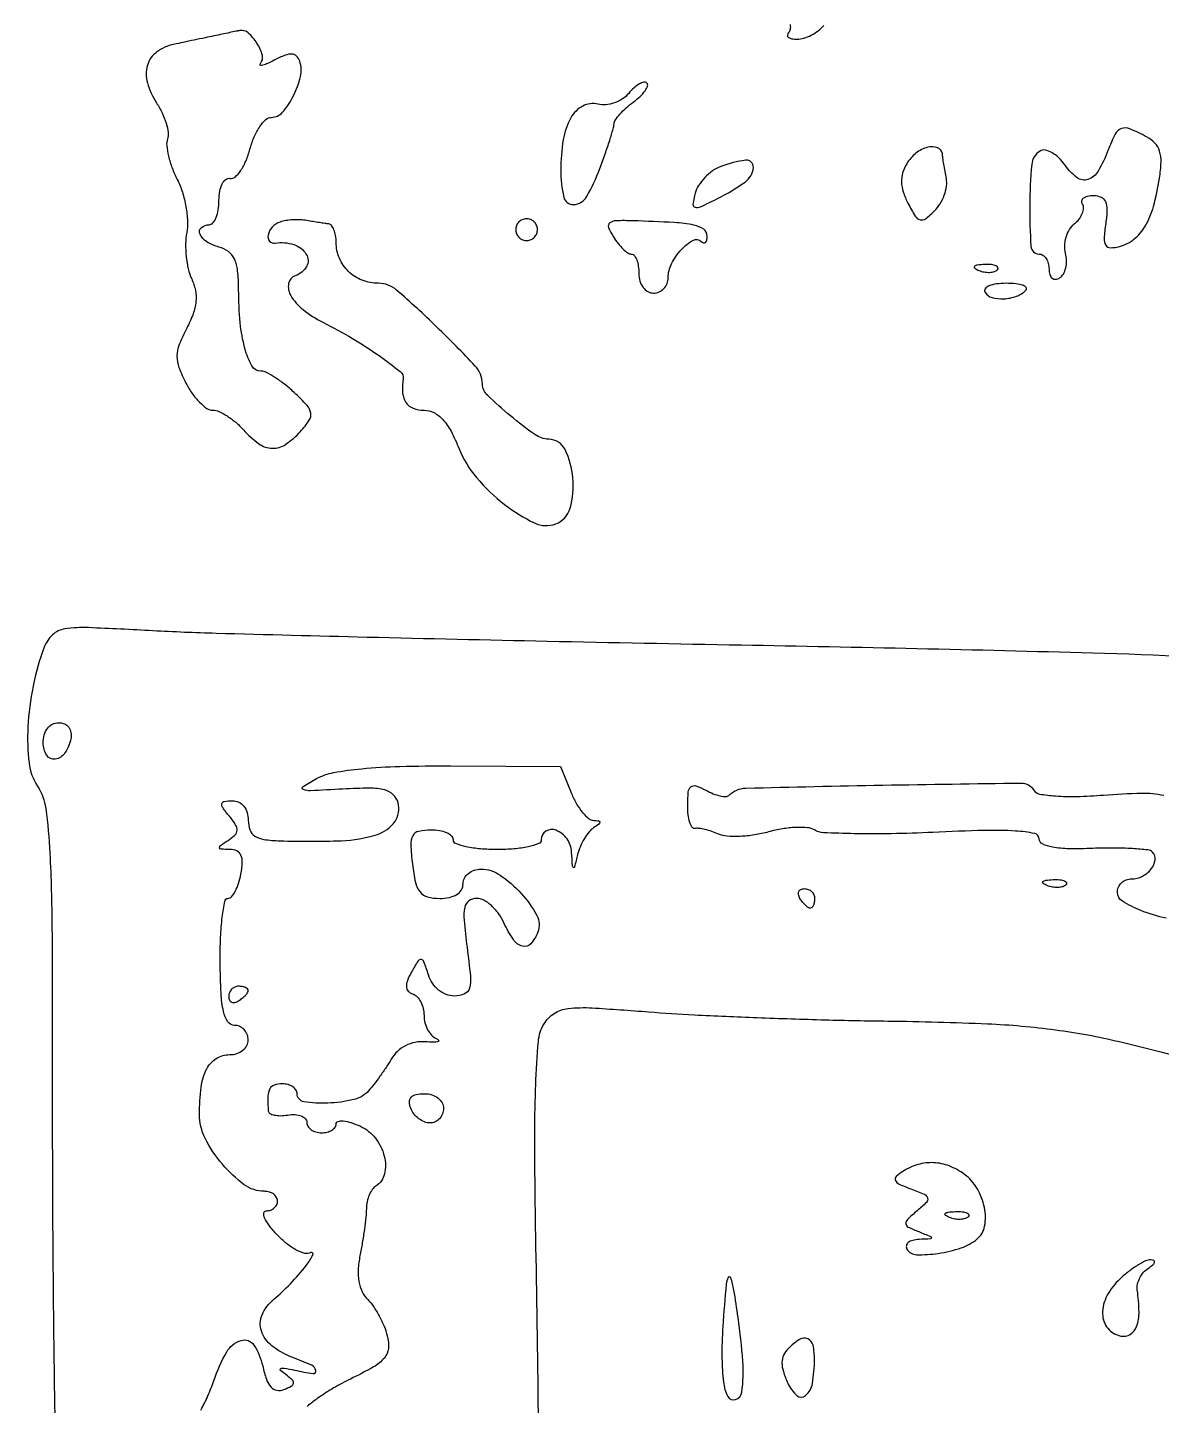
# Model space of a CAD drawing. Extents: x 0 to 5034, y 0 to 2560.
# Drawn here: x 680.4 to 796.5, y 1993.1 to 2134.2 of the extents above; entities that cross this region are included whole.
import ezdxf

# ---------------------------------------------------------------- set-up
doc = ezdxf.new("R2010")
doc.units = 0

msp = doc.modelspace()

# ---------------------------------------------------------------- linework, layer by layer
for points in [[(699.5, 2133.345064, -0.000002), (698.579982, 2133.150514, -0.000001), (697.458963, 2132.913465, -0.000001), (696.324682, 2132.673616, -0.000001), (695.360301, 2132.469697, 0.108004), (693.616551, 2131.683544, 0.163191), (692.672709, 2130.328904, 0.141997), (692.667478, 2128.526543, 0.075351), (693.605293, 2126.479647, -0.034284), (694.177264, 2125.460686, -0.036861), (694.588912, 2124.397057, -0.039698), (694.799069, 2123.440332, -0.120367), (694.73122, 2122.782043, 0.113131), (694.650798, 2122.097718, 0.031791), (694.835957, 2121.031089, 0.030323), (695.206079, 2119.817702, 0.027832), (695.72925, 2118.621666, -0.041899), (696.250503, 2117.332532, -0.031093), (696.613374, 2115.838922, -0.031742), (696.77897, 2114.375815, -0.059601), (696.696068, 2113.190413, 0.044372), (696.581735, 2112.053163, 0.02961), (696.644179, 2110.744839, 0.029825), (696.857971, 2109.472902, 0.050385), (697.204733, 2108.450005, -0.0592), (697.583084, 2107.265869, -0.072844), (697.635872, 2106.108296, -0.063201), (697.348829, 2104.860429, -0.032586), (696.698084, 2103.393296, 0.026946), (695.933014, 2101.719572, 0.090634), (695.701658, 2100.54261, 0.093323), (695.904757, 2099.378879, 0.029598), (696.623055, 2097.762039, 0.034927), (697.266901, 2096.704973, 0.041495), (698.019349, 2095.811349, 0.046178), (698.765433, 2095.188368, 0.152013), (699.370693, 2095, -0.106663), (700.001851, 2094.863808, -0.035926), (700.834151, 2094.4125, -0.033826), (701.710041, 2093.765365, -0.032835), (702.5, 2093, 0.051589), (704.088199, 2091.572542, 0.151002), (705.465666, 2091.10177, 0.158781), (706.823763, 2091.500177, 0.058805), (708.343518, 2092.82709, 0.03394), (709.242226, 2093.966808, 0.193164), (709.406085, 2094.7057, 0.147), (709.032028, 2095.469681, 0.01735), (707.684055, 2096.82709, 0.021119), (706.720126, 2097.658901, 0.024663), (705.736534, 2098.361708, 0.024732), (704.859079, 2098.86602, 0.118599), (704.30218, 2099, -0.272135), (703.380922, 2099.541517, -0.060145), (702.659669, 2101.306962, -0.043778), (702.176717, 2103.957974, -0.02229), (702.013655, 2107.34362, 0.023638), (701.914509, 2109.292867, 0.083694), (701.587458, 2110.497586, 0.127568), (700.973493, 2111.247804, 0.094127), (700, 2111.710251, -0.075863), (698.751642, 2112.248697, -0.151233), (698.055478, 2113.05544, -0.328026), (698.201503, 2113.701859, -0.1806), (699, 2114, 0.226478), (699.382936, 2114.182831, 0.074992), (699.70625, 2114.734375, 0.057076), (699.926884, 2115.542644, 0.038131), (700, 2116.5, -0.044328), (700.083442, 2117.439329, -0.073458), (700.336153, 2118.192187, -0.107411), (700.708675, 2118.648632, -0.225556), (701.144349, 2118.75, 0.239979), (701.645883, 2118.881254, 0.062384), (702.212293, 2119.528125, 0.049358), (702.750796, 2120.523441, 0.032926), (703.172941, 2121.75, -0.035289), (703.607715, 2122.994133, -0.046859), (704.182512, 2124.045312, -0.05517), (704.802854, 2124.775456, -0.19136), (705.368077, 2125, 0.218243), (706.508323, 2125.522593, 0.060995), (707.626596, 2127.194711, 0.059733), (708.348514, 2129.182905, 0.14132), (708.267672, 2130.74201, 0.112736), (707.939027, 2131.269589, 0.188462), (707.467259, 2131.478352, 0.106572), (706.765106, 2131.35906, 0.024674), (705.66933, 2130.856556, -0.01318), (704.878112, 2130.471473, -0.049243), (704.355005, 2130.293358, -0.352193), (704.2163, 2130.359929, -0.308656), (704.241324, 2130.522536, 0.260544), (704.442865, 2131.340101, 0.073453), (703.894355, 2132.586053, 0.071779), (702.994845, 2133.64395, 0.230352), (702.127555, 2133.883999, 0.004139), (701.76741, 2133.814339, 0.000741), (701.096844, 2133.677836, 0.0008), (700.311723, 2133.51549, 0.000723)], [(741.962357, 2127.454643, -0.074662), (741.320045, 2126.880954, -0.0602), (740.489812, 2126.469902, -0.061494), (739.606088, 2126.275404, -0.087619), (738.806768, 2126.34028, 0.189218), (737.265232, 2126.157161, 0.142604), (736.035498, 2124.951418, 0.08843), (735.249815, 2122.698486, 0.039808), (735, 2119.565741, 0.055685), (735.304852, 2116.836942, 0.363405), (736.322102, 2116.061771, 0.256548), (737.652269, 2116.874092, 0.040395), (739.004587, 2119.75, 0.005741), (739.546403, 2121.24677, 0.007272), (740.010911, 2122.64243, 0.005872), (740.368564, 2123.819421, 0.05749), (740.455476, 2124.330611, -0.137308), (740.594437, 2124.74104, -0.030619), (741.052977, 2125.331141, -0.029588), (741.686072, 2125.969869, -0.024829), (742.426999, 2126.570279, 0.029764), (743.126905, 2127.148975, 0.049718), (743.630933, 2127.722434, 0.068259), (743.887228, 2128.20832, 0.291477), (743.8195, 2128.513834, 0.255819), (743.5181, 2128.601973, 0.075625), (743.053484, 2128.423177, 0.055342), (742.507934, 2128.026335, 0.034666)], [(791.036932, 2121.597139, -0.041064), (790.03296, 2119.49413, -0.180124), (788.986585, 2118.635984, -0.250883), (787.870444, 2118.817434, -0.076902), (786.648339, 2120.091679, 0.046695), (785.999079, 2120.855761, 0.064318), (785.279857, 2121.396501, 0.08168), (784.604021, 2121.64567, 0.188122), (784.079917, 2121.549392, 0.235927), (783.229101, 2120.173566, 0.020725), (783.022366, 2115.959505, 0.019394), (783.152523, 2111.790145, 0.393859), (784, 2111, -0.153634), (784.381379, 2110.879982, -0.097988), (784.70625, 2110.542039, -0.080552), (784.925455, 2110.037096, -0.062283), (785, 2109.440983, 0.071625), (785.079533, 2108.88863, 0.15122), (785.316587, 2108.53164, 0.190983), (785.670429, 2108.419453, 0.121386), (786.087118, 2108.553842, 0.125957), (786.46698, 2108.948239, 0.070436), (786.712754, 2109.571902, 0.063034), (786.794346, 2110.318488, 0.059753), (786.690353, 2111.076091, -0.076654), (786.608545, 2111.869319, -0.060511), (786.755675, 2112.720752, -0.06139), (787.098247, 2113.499099, -0.085415), (787.592224, 2114.076539, 0.054636), (788.081545, 2114.582269, 0.067484), (788.409937, 2115.149245, 0.080897), (788.535423, 2115.688147, 0.156487), (788.429973, 2116.113307, -0.180522), (788.363205, 2116.448923, -0.187729), (788.534245, 2116.739534, -0.114629), (788.952629, 2116.936214, -0.052843), (789.554482, 2117, -0.104238), (790.326469, 2116.837291, -0.187586), (790.77712, 2116.385812, -0.112964), (790.936355, 2115.551744, -0.027356), (790.807894, 2114.144455, 0.019978), (790.645242, 2112.612522, 0.152187), (790.812918, 2111.915975, 0.265028), (791.288811, 2111.647045, 0.063084), (792.226062, 2111.769367, 0.106516), (793.701149, 2112.514973, 0.090571), (794.840325, 2113.840579, 0.065588), (795.693743, 2115.868895, 0.027775), (796.31536, 2118.760609, 0.029576), (796.47562, 2120.406394, 0.085792), (796.324223, 2121.536009, 0.114791), (795.840311, 2122.356302, 0.079627), (794.980176, 2123.010609, 0.02416), (793.279221, 2123.81781, 0.186872), (792.415074, 2123.839674, 0.19234), (791.775597, 2123.274011, 0.025809)], [(770.426559, 2120.25, 0.06376), (770.013147, 2119.31162, 0.080109), (769.892255, 2118.370462, 0.071289), (770.071085, 2117.355852, 0.039415), (770.556956, 2116.192373, 0.020102), (771.293711, 2114.889265, 0.187821), (771.799873, 2114.508691, 0.236461), (772.361639, 2114.617314, 0.032512), (773.284643, 2115.4275, 0.060288), (773.849886, 2116.148384, 0.048794), (774.275165, 2117.035502, 0.050497), (774.506412, 2117.946423, 0.084319), (774.49021, 2118.735128, -0.003242), (774.355512, 2119.465821, -0.003193), (774.229596, 2120.201881, -0.003138), (774.12744, 2120.848186, -0.012207), (774.076511, 2121.25, 0.281958), (773.591491, 2121.88628, 0.160675), (772.592108, 2121.937505, 0.10066), (771.3681, 2121.318739, 0.090186)], [(751.388452, 2119.966028, 0.063404), (750.542999, 2119.516763, 0.04828), (749.748023, 2118.83129, 0.049274), (749.118474, 2118.027245, 0.077662), (748.769167, 2117.225295, 0.028673), (748.542644, 2116.098846, 0.391707), (748.760711, 2115.783868, 0.164541), (749.320815, 2115.844366, 0.007246), (751.110835, 2116.705178, 0.040161), (753.879388, 2118.376115, 0.219047), (754.721353, 2119.859634, 0.475963), (753.955395, 2120.598299, 0.060222)], [(706.25, 2114.271617, 0.121009), (705.45813, 2113.754978, 0.131678), (705.026174, 2112.945182, 0.238459), (705.176821, 2112.329602, 0.260465), (705.75, 2112.118421, -0.116627), (707.655264, 2111.974102, -0.179084), (708.946034, 2110.967729, -0.2757), (708.966318, 2109.710406, -0.183815), (707.82009, 2108.773363, 0.273049), (707.130866, 2107.981075, 0.181074), (707.34695, 2106.761973, 0.092188), (708.621727, 2105.301316, 0.05063), (710.628902, 2104.019826, -0.016674), (713.673264, 2102.355155, -0.020487), (716.391896, 2100.594522, -0.014506), (718.557897, 2098.966041, -0.266056), (718.863235, 2098.194968, 0.053371), (718.811205, 2096.765349, 0.130981), (719.15003, 2095.778542, 0.15759), (719.882995, 2095.201457, 0.088822), (721.008097, 2095, -0.119837), (722.01002, 2094.756366, -0.089375), (722.915056, 2094.060683, -0.062865), (723.762617, 2092.852147, -0.026364), (724.598495, 2091.045439, 0.080884), (726.370986, 2088.102023, 0.052003), (729.256271, 2085.340737, 0.053446), (732.319965, 2083.450805, 0.205928), (734.505744, 2083.363831, 0.23818), (735.953518, 2084.95982, 0.088322), (736.24307, 2088.067399, 0.093294), (735.4426, 2090.967282, 0.279661), (733.782224, 2092.031601, -0.14819), (732.355479, 2092.502636, -0.020412), (729.844838, 2094.426881, -0.01851), (727.488153, 2096.543457, -0.196053), (726.977958, 2097.702034, 0.182511), (726.229523, 2099.52974, 0.013005), (722.313995, 2103.521797, 0.013049), (718.19676, 2107.303688, 0.181162), (716.33804, 2108, -0.093479), (714.662601, 2108.315999, -0.099425), (713.258238, 2109.218199, -0.101085), (712.327534, 2110.578373, -0.09998), (712, 2112.2, 0.039559), (711.94495, 2112.894706, 0.055576), (711.779688, 2113.493725, 0.069889), (711.537449, 2113.917018, 0.205262), (711.25, 2114.076511, -0.010472), (710.862117, 2114.124308, -0.003229), (710.279688, 2114.212339, -0.003228), (709.62929, 2114.319251, -0.003539), (709, 2114.431461, 0.035877), (708.334375, 2114.506199, 0.024543), (707.573437, 2114.499363, 0.024806), (706.836904, 2114.419759, 0.045023)], [(730.552786, 2114.08541, 0.099038), (730.401684, 2113.679226, 0.097945), (730.417584, 2113.244476, 0.097945), (730.597789, 2112.848514, 0.099038), (730.91459, 2112.552786, 0.099038), (731.320774, 2112.401684, 0.097945), (731.755524, 2112.417584, 0.097945), (732.151486, 2112.597789, 0.099038), (732.447214, 2112.91459, 0.099038), (732.598316, 2113.320774, 0.097945), (732.582416, 2113.755524, 0.097945), (732.402211, 2114.151486, 0.099038), (732.08541, 2114.447214, 0.099038), (731.679226, 2114.598316, 0.097945), (731.244476, 2114.582416, 0.097945), (730.848514, 2114.402211, 0.099038)], [(740.388524, 2112.75, 0.028877), (740.862568, 2112.080129, 0.035046), (741.383241, 2111.514062, 0.037655), (741.876077, 2111.11405, 0.152806), (742.240547, 2111, -0.234711), (742.531624, 2110.855396, -0.071555), (742.776911, 2110.4125, -0.054652), (742.944555, 2109.765974, -0.036145), (743, 2109, 0.072314), (743.111864, 2108.230589, 0.08892), (743.4375, 2107.583333, 0.10214), (743.924246, 2107.153209, 0.130775), (744.5, 2107, 0.103894), (745.072357, 2107.120227, 0.098961), (745.559375, 2107.461607, 0.09673), (745.885751, 2107.971599, 0.094386), (746, 2108.571429, -0.118627), (746.341902, 2109.992233, -0.066637), (747.35763, 2111.459925, -0.079944), (748.538723, 2112.401034, -0.33657), (749.380952, 2112.285714, 0.125392), (749.615847, 2112.146212, 0.258189), (749.818155, 2112.19122, 0.159886), (749.956815, 2112.428169, 0.053143), (750, 2112.833333, 0.244387), (749.637038, 2113.531578, 0.102527), (748.635751, 2113.964035, 0.037732), (746.62798, 2114.222304, 0.005147), (742.397977, 2114.400959, 0.013374), (740.633419, 2114.410084, 0.168106), (740.017429, 2114.181963, 0.327587), (739.898002, 2113.714023, 0.043742)], [(777.8125, 2109.316886, 0.051402), (778.359369, 2109.160852, 0.05415), (778.916927, 2109.123424, 0.060344), (779.402231, 2109.202593, 0.126455), (779.729167, 2109.395833, 0.296942), (779.77538, 2109.614691, 0.208169), (779.592839, 2109.799335, 0.077125), (779.112848, 2109.910055, 0.028489), (778.416667, 2109.921053, 0.018894), (777.670344, 2109.862007, 0.168741), (777.37858, 2109.720685, 0.470617), (777.395823, 2109.538436, 0.054073)], [(778.444954, 2107.089067, 0.187217), (779.162288, 2106.547052, 0.082243), (780.364571, 2106.410849, 0.075716), (781.656243, 2106.675986, 0.108371), (782.637722, 2107.304389, 0.380548), (782.652947, 2107.565918, 0.143875), (782.328328, 2107.795664, 0.058498), (781.607391, 2107.95178, 0.024102), (780.60765, 2108, 0.03202), (779.601221, 2107.935482, 0.067757), (778.848013, 2107.732413, 0.13067), (778.462001, 2107.433743, 0.310977)], [(684.823324, 2061.332866, -0.100818), (684.230213, 2059.900237, -0.210781), (683.229205, 2059.270086, -0.297834), (682.357221, 2059.672718, -0.14074), (682, 2060.916667, -0.066422), (682.111401, 2061.751548, -0.09567), (682.438799, 2062.41896, -0.111791), (682.945354, 2062.84677, -0.12024), (683.573324, 2063, -0.099154), (684.179808, 2062.878535, -0.133817), (684.619304, 2062.53647, -0.126354), (684.840365, 2062.00171, -0.083236)], [(786.729167, 2046.395833, -0.126455), (786.402231, 2046.202593, -0.060344), (785.916927, 2046.123424, -0.05415), (785.359369, 2046.160852, -0.051402), (784.8125, 2046.316886, -0.054073), (784.395823, 2046.538436, -0.470617), (784.37858, 2046.720685, -0.168741), (784.670344, 2046.862007, -0.018894), (785.416667, 2046.921053, -0.028489), (786.112848, 2046.910055, -0.077125), (786.592839, 2046.799335, -0.208169), (786.77538, 2046.614691, -0.296942)], [(761, 2045, -0.042167), (760.967655, 2044.617151, -0.061769), (760.870461, 2044.29375, -0.081139), (760.727648, 2044.07446, -0.210953), (760.559017, 2044, -0.151918), (760.34829, 2044.065539, -0.038439), (760.066025, 2044.29375, -0.035638), (759.768994, 2044.617226, -0.029505), (759.5, 2045, -0.082592), (759.343488, 2045.3821, -0.161196), (759.3746, 2045.70625, -0.182303), (759.586039, 2045.921712, -0.108972), (759.940983, 2046, -0.093332), (760.345238, 2045.923877, -0.09642), (760.688914, 2045.70625, -0.099167), (760.918938, 2045.381556, -0.105053)], [(701, 2034.940983, 0.108972), (701.078288, 2034.586039, 0.182303), (701.29375, 2034.3746, 0.161196), (701.6179, 2034.343488, 0.082592), (702, 2034.5, 0.029505), (702.382774, 2034.768994, 0.035638), (702.70625, 2035.066025, 0.038439), (702.934461, 2035.34829, 0.151918), (703, 2035.559017, 0.210953), (702.92554, 2035.727648, 0.081139), (702.70625, 2035.870461, 0.061769), (702.382849, 2035.967655, 0.042167), (702, 2036, 0.105053), (701.618444, 2035.918938, 0.099167), (701.29375, 2035.688914, 0.09642), (701.076123, 2035.345238, 0.093332)], [(723, 2023.5, -0.091732), (722.894051, 2022.92737, -0.095925), (722.590803, 2022.440625, -0.099462), (722.13847, 2022.114899, -0.106859), (721.606989, 2022, -0.096313), (721.031441, 2022.111903, -0.06686), (720.454091, 2022.440625, -0.064359), (719.962529, 2022.926569, -0.074185), (719.638374, 2023.5, -0.086117), (719.507681, 2024.163102, -0.195231), (719.68592, 2024.632608, -0.155809), (720.183769, 2024.9132, -0.051069), (721.031385, 2025, -0.074555), (721.783784, 2024.887182, -0.088591), (722.421897, 2024.559511, -0.100732), (722.848362, 2024.072192, -0.130258)], [(770.024072, 2017.036039, 0.04859), (769.350106, 2016.511905, 0.323272), (769.275338, 2016.117554, 0.178802), (769.655453, 2015.742297, 0.017699), (770.861986, 2015.246758, -0.015633), (772.22589, 2014.693158, -0.224107), (772.559637, 2014.307235, -0.271851), (772.439463, 2013.85325, -0.022109), (771.490963, 2012.9925, 0.015452), (770.500354, 2012.117293, 0.226875), (770.336544, 2011.695041, 0.265381), (770.574075, 2011.344035, 0.020543), (771.65305, 2010.867379, -0.002982), (772.869094, 2010.380449, -0.292002), (772.971691, 2010.235442, -0.412141), (772.872485, 2010.125543, -0.003951), (771.690983, 2010.070285, 0.052301), (771.039026, 2009.976189, 0.108887), (770.582354, 2009.747215, 0.176901), (770.391157, 2009.427475, 0.187742), (770.45725, 2009.069171, 0.253176), (771.432017, 2008.509385, 0.042765), (773.652017, 2008.643012, 0.044765), (776.003371, 2009.206147, 0.092308), (777.649102, 2010.123744, 0.177435), (778.409709, 2011.431294, 0.093652), (778.388561, 2013.333668, 0.083998), (777.639019, 2015.292396, 0.101467), (776.320551, 2016.75, 0.065796), (774.781719, 2017.59433, 0.081437), (773.184387, 2017.931305, 0.082596), (771.580984, 2017.73891, 0.070025)], [(776.729167, 2012.395833, -0.126455), (776.402231, 2012.202593, -0.060344), (775.916927, 2012.123424, -0.05415), (775.359369, 2012.160852, -0.051402), (774.8125, 2012.316886, -0.054073), (774.395823, 2012.538436, -0.470617), (774.37858, 2012.720685, -0.168741), (774.670344, 2012.862007, -0.018894), (775.416667, 2012.921053, -0.028489), (776.112848, 2012.910055, -0.077125), (776.592839, 2012.799335, -0.208169), (776.77538, 2012.614691, -0.296942)], [(792.271431, 2006.03825, 0.083561), (790.935981, 2004.296194, 0.125595), (790.487909, 2002.444544, 0.168963), (791.020973, 2000.971534, 0.175761), (792.344476, 2000.176676, 0.187333), (793.319074, 2000.351508, 0.17102), (793.966478, 2001.145321, 0.090858), (794.216831, 2002.656484, 0.030556), (794.041688, 2004.893521, -0.089952), (794.065636, 2005.489002, -0.062354), (794.293519, 2006.124788, -0.060709), (794.680442, 2006.702697, -0.073763), (795.173205, 2007.128208, 0.033896), (795.617869, 2007.454329, 0.143419), (795.798456, 2007.72678, 0.353598), (795.726571, 2007.90712, 0.124972), (795.438561, 2007.984687, 0.11486), (794.89445, 2007.86627, 0.027021), (794.070374, 2007.419238, 0.026436), (793.155484, 2006.788039, 0.023313)], [(751.949375, 2005.5, 0.00853), (751.594402, 2001.168921, 0.019418), (751.509471, 1997.888525, 0.024413), (751.65959, 1995.461048, 0.090802), (752.09827, 1994, 0.368979), (752.910134, 1993.665294, 0.288539), (753.545382, 1994.430207, 0.050351), (753.642134, 1997.589124, 0.01799), (753.164586, 2002.078447, 0.00569), (752.731857, 2004.878453, 0.044167), (752.40103, 2006.158103, 0.653265), (752.152775, 2006.176057, 0.097008)], [(758.277331, 1998.877331, 0.090918), (757.820185, 1998.21491, 0.104174), (757.656242, 1997.464616, 0.077892), (757.793424, 1996.544136, 0.031038), (758.250775, 1995.348953, 0.102279), (759.172293, 1994.088714, 0.381044), (760.074686, 1994.081989, 0.172059), (760.77198, 1995.330489, 0.040463), (760.984687, 1997.75, 0.054491), (760.832087, 1999.239868, 0.246119), (760.291007, 1999.890681, 0.245522), (759.446738, 1999.817078, 0.054283)]]:
    msp.add_lwpolyline(points, format="xyb", close=True)
for points in [[(758.481947, 2134.493111, -0.084634), (758.497052, 2134.004482, -0.163287), (758.324657, 2133.657991, 0.182862), (758.212827, 2133.41002, 0.253767), (758.313567, 2133.193285, 0.119078), (758.6621, 2133.045262, 0.041168), (759.210889, 2133, 0.075705), (759.888012, 2133.103114, 0.044506), (760.646813, 2133.416082, 0.043357), (761.366899, 2133.874397, 0.05621), (761.930659, 2134.416449, 0.04035)], [(809.326305, 2069.131395, 0.011451), (789.454964, 2070.122411, 0.002216), (753.5, 2070.931441, -0.000715), (733.601431, 2071.319391, -0.000898), (715.168418, 2071.738263, -0.000716), (699.702741, 2072.139664, -0.007122), (693.222275, 2072.409563, 0.003545), (686.636533, 2072.731057, 0.047688), (684.226971, 2072.601743, 0.148447), (682.958459, 2071.998869, 0.119442), (682.108572, 2070.742178, 0.038894), (680.957183, 2066.724915, 0.038201), (680.432957, 2062.553442, 0.04062), (680.552747, 2058.874098, 0.117105), (681.41465, 2056.489916, -0.11279), (682.258967, 2054.215167, -0.019708), (682.678918, 2049.631586, -0.011489), (682.898909, 2042.041981, -0.00187), (682.932224, 2027.306655, 0.001333), (682.945416, 2016.200204, 0.001299), (683.017699, 2004.99633, 0.001279), (683.13197, 1995.15229, 0.004853), (683.278862, 1989, -0.007754)], [(698.138748, 1992.60039, 0.02366), (698.861251, 1994.04576, 0.02147), (699.469983, 1995.599968, -0.045333), (700.789564, 1998.547169, -0.193801), (702.262775, 1999.72966, -0.331969), (703.571209, 1999.255691, -0.091759), (704.47524, 1997.112733, 0.02973), (704.862107, 1995.744975, 0.099799), (705.333631, 1994.947596, 0.1692), (705.923099, 1994.623574, 0.134244), (706.650767, 1994.696229, 0.031074), (707.405898, 1995.041211, 0.244985), (707.61631, 1995.349017, 0.242189), (707.485609, 1995.700395, 0.030454), (706.833846, 1996.22591, -0.031106), (706.306522, 1996.652227, -0.526678), (706.332943, 1996.838649, -0.160305), (706.691231, 1996.890081, -0.010107), (707.75, 1996.680366, 0.018623), (709.630674, 1996.341025, 0.519502), (709.920663, 1996.649934, 0.241831), (709.493712, 1997.179001, 0.013485), (707.474374, 1998.009743, -0.075537), (705.40789, 1999.176824, -0.150161), (704.344407, 2000.705577, -0.180986), (704.424625, 2002.362117, -0.11711), (705.583241, 2003.91942, 0.027004), (707.312839, 2005.537146, 0.023495), (708.944732, 2007.405931, 0.059525), (709.627248, 2008.514315, 0.738016), (709.39536, 2008.722779, -0.20188), (708.80987, 2008.639722, -0.05714), (707.933804, 2008.981171, -0.047776), (706.940153, 2009.633993, -0.034978), (705.971046, 2010.53082, -0.023889), (705.161194, 2011.479877, -0.056141), (704.677731, 2012.274678, -0.130513), (704.588186, 2012.781831, -0.38959), (704.825686, 2013, 0.083809), (705.274153, 2013.075703, 0.093003), (705.655045, 2013.29375, 0.100527), (705.909757, 2013.618566, 0.116684), (706, 2014, 0.134357), (705.895644, 2014.381343, 0.100442), (705.602269, 2014.70625, 0.087177), (705.163428, 2014.924892, 0.072203), (704.646023, 2015, -0.159981), (702.597405, 2015.672699, -0.058817), (700.34624, 2017.778503, -0.058008), (698.580787, 2020.441889, -0.117911), (698, 2022.870464, -0.030815), (698.17252, 2025.667125, -0.086697), (698.742544, 2027.535093, -0.137152), (699.722475, 2028.60454, -0.140016), (701.106989, 2029, 0.077727), (701.830154, 2029.113102, 0.090193), (702.443928, 2029.440625, 0.100779), (702.854248, 2029.927938, 0.125389), (703, 2030.5, 0.093102), (702.892448, 2031.072596, 0.096351), (702.584921, 2031.559375, 0.099211), (702.126113, 2031.885171, 0.10531), (701.586964, 2032, -0.252872), (700.911659, 2032.364863, -0.089916), (700.469382, 2033.408832, -0.043353), (700.213318, 2035.297962, -0.0101), (700.124041, 2038.5, -0.012226), (700.16585, 2040.992061, -0.020177), (700.337422, 2043.090625, -0.0152), (700.588066, 2044.723366, -0.361654), (700.920499, 2045, 0.2227), (701.278734, 2045.167884, 0.05184), (701.658616, 2045.734375, 0.043829), (701.999879, 2046.542613, 0.030769), (702.244751, 2047.5, 0.033648), (702.39015, 2048.689701, 0.119996), (702.250422, 2049.438381, 0.183875), (701.828564, 2049.85885, 0.103002), (701.111328, 2050.015313, -0.013406), (700.232033, 2050.047258, -0.342467), (700.063649, 2050.195845, -0.295417), (700.154779, 2050.419696, -0.01138), (700.935698, 2050.939097, 0.050531), (701.627794, 2051.481966, 0.190605), (701.852214, 2051.973918, 0.156052), (701.699562, 2052.551664, 0.03121), (701.063253, 2053.423785, -0.017273), (700.385108, 2054.300851, -0.208041), (700.296725, 2054.708693, -0.319313), (700.544895, 2054.942599, -0.034428), (701.377555, 2055, -0.111853), (702.025009, 2054.853326, -0.11138), (702.547194, 2054.441823, -0.099021), (702.884425, 2053.800573, -0.071811), (703, 2053, 0.086893), (703.172455, 2052.015151, 0.163982), (703.668915, 2051.390787, 0.10881), (704.609489, 2051.039771, 0.02732), (706.25, 2050.898683, 0.016417), (712.522126, 2050.909132, 0.069235), (716.219437, 2051.554255, 0.162545), (717.995486, 2052.858105, 0.221137), (718.346421, 2054.786768, 0.140283), (717.850933, 2055.624675, 0.128821), (716.971304, 2056.107267, 0.063194), (715.446713, 2056.29008, 0.012595), (712.699656, 2056.201953, -0.002725), (709.368835, 2056.029233, -0.1061), (708.641202, 2056.150431, -0.61131), (708.612398, 2056.446603, -0.01763), (710, 2057.269159, -0.079513), (711.739066, 2057.886586, -0.022051), (714.615849, 2058.287188, -0.017473), (718.524168, 2058.519326, -0.007592), (723.728868, 2058.567206), (734.957735, 2058.5), (736.100188, 2055.75, 0.032442), (736.62046, 2054.696206, 0.041054), (737.238595, 2053.803314, 0.046088), (737.859704, 2053.175088, 0.173051), (738.37132, 2052.984687, -0.031524), (738.876807, 2052.945894, -0.37603), (738.995035, 2052.808853, -0.233383), (738.891122, 2052.602283, -0.017855), (738.365682, 2052.234687, 0.078969), (737.894871, 2051.811344, 0.035575), (737.417789, 2051.128314, 0.034086), (737.00652, 2050.319559, 0.039387), (736.731684, 2049.5, -0.0028), (736.408312, 2048.235837, -0.452728), (736.293226, 2048.178167, -0.288921), (736.196212, 2048.313325, -0.002131), (736.116001, 2049.75, 0.144276), (735.643788, 2051.093102, 0.142104), (734.516323, 2051.975053, 0.240652), (733.485789, 2051.8812, 0.257381), (733, 2051, -0.31052), (732.732972, 2050.611488, -0.036969), (731.678125, 2050.29375, -0.033738), (730.224757, 2050.072283, -0.020945), (728.5, 2050, -0.020945), (726.775243, 2050.072283, -0.033738), (725.321875, 2050.29375, -0.036969), (724.267028, 2050.611488, -0.31052), (724, 2051, 0.213152), (723.829192, 2051.382468, 0.080298), (723.32461, 2051.70625, 0.061094), (722.581079, 2051.926688, 0.04157), (721.700801, 2052, 0.0542), (720.45244, 2051.86428, 0.218099), (719.855072, 2051.413862, 0.136102), (719.647387, 2050.50529, 0.017602), (719.810207, 2048.5, 0.025154), (720.122705, 2046.640691, 0.114949), (720.59185, 2045.658748, 0.161173), (721.355719, 2045.161992, 0.064339), (722.609406, 2045, 0.051338), (723.592381, 2045.101195, 0.089032), (724.351568, 2045.406865, 0.11576), (724.827523, 2045.888049, 0.138231), (725, 2046.5, -0.120951), (725.140447, 2047.072102, -0.100727), (725.536295, 2047.559375, -0.091645), (726.128352, 2047.886671, -0.080729), (726.825686, 2048, -0.151177), (728.790639, 2047.391991, -0.058924), (730.955471, 2045.501406, -0.059841), (732.54748, 2043.250874, -0.21904), (732.657899, 2041.550881, -0.09011), (731.935917, 2040.363042, -0.285248), (731.081904, 2040.108954, -0.179518), (730.145442, 2040.780062, -0.041576), (729.181954, 2042.5, 0.050455), (728.623788, 2043.456249, 0.052767), (727.892715, 2044.265625, 0.058591), (727.107567, 2044.818715, 0.124805), (726.392608, 2045, 0.154261), (725.586215, 2044.745146, 0.193276), (725.162003, 2044.093028, 0.071979), (725.093997, 2042.76549, 0.009839), (725.405612, 2040, -0.008798), (725.745589, 2037.038242, -0.08817), (725.647418, 2035.80117, -0.232153), (725.139831, 2035.212181, -0.101161), (724.10183, 2035, -0.094107), (723.274538, 2035.157099, -0.077293), (722.497202, 2035.612136, -0.073483), (721.861884, 2036.307628, -0.071667), (721.4483, 2037.162894, 0.010008), (720.990043, 2038.512442, 0.268599), (720.710851, 2038.746946, 0.305525), (720.396082, 2038.606671, 0.012083), (719.721122, 2037.466157, 0.03162), (719.29361, 2036.574286, 0.109619), (719.188884, 2035.946897, 0.180199), (719.377665, 2035.512, 0.121324), (719.84021, 2035.21993, -0.124177), (720.283902, 2034.936263, -0.068463), (720.659312, 2034.408354, -0.061517), (720.913595, 2033.729837, -0.058989), (721, 2033, 0.062716), (721.093157, 2032.260233, 0.059504), (721.367188, 2031.552471, 0.064069), (721.771751, 2030.981247, 0.108524), (722.25, 2030.646708, -0.126301), (722.482764, 2030.47142, -0.531063), (722.440002, 2030.334309, -0.078134), (721.983477, 2030.271764, -0.014793), (721.141498, 2030.313375, 0.068297), (720.099598, 2030.253486, 0.068775), (719.115005, 2029.91499, 0.069805), (718.271461, 2029.328114, 0.074057), (717.641498, 2028.542232, -0.013459), (717.118447, 2027.698211, -0.009567), (716.48911, 2026.779965, -0.009668), (715.854327, 2025.926152, -0.0202), (715.321429, 2025.292232, -0.150978), (713.791384, 2024.392308, -0.048059), (711.142288, 2024.029963, -0.050037), (708.700891, 2024.176859, -0.368066), (708, 2025, 0.148195), (707.884432, 2025.381354, 0.098894), (707.559375, 2025.70625, 0.082425), (707.073457, 2025.925306, 0.064853), (706.5, 2026, 0.0762), (705.667374, 2025.872367, 0.197527), (705.209561, 2025.491241, 0.117267), (705.01497, 2024.738752, 0.02003), (705.045448, 2023.25, 0.249846), (705.207284, 2022.986153, 0.079102), (705.651695, 2022.812215, 0.057467), (706.293386, 2022.747585, 0.036088), (707.045448, 2022.812858, -0.051657), (707.793575, 2022.854421, -0.079837), (708.42585, 2022.7216, -0.109707), (708.846553, 2022.442993, -0.194219), (709, 2022.062858, 0.139851), (709.115627, 2021.65755, 0.099967), (709.440625, 2021.312215, 0.085298), (709.926691, 2021.079649, 0.069132), (710.5, 2021, 0.058479), (711.073684, 2021.067328, 0.077571), (711.559375, 2021.266113, 0.096227), (711.884766, 2021.560359, 0.162343), (712, 2021.905915, -0.33772), (712.194385, 2022.160882, -0.092261), (712.732083, 2022.206167, -0.055105), (713.536059, 2022.034741, -0.028534), (714.492198, 2021.655915, -0.118736), (716.022628, 2020.441812, -0.103444), (716.928128, 2018.603228, -0.120421), (716.949693, 2016.773769, -0.199932), (716.063632, 2015.539327, 0.105535), (715.702163, 2015.193098, 0.049776), (715.392451, 2014.622336, 0.046241), (715.175887, 2013.935115, 0.048399), (715.093661, 2013.23031, -0.021431), (715.039172, 2012.356448, -0.007412), (714.887845, 2011.100961, -0.007349), (714.679979, 2009.720687, -0.008471), (714.440198, 2008.41126, 0.03615), (714.259387, 2006.981384, 0.056841), (714.333601, 2005.746887, 0.067147), (714.659671, 2004.720831, 0.085914), (715.229357, 2003.91126, -0.046986), (715.812805, 2003.205347, -0.025178), (716.400951, 2002.238378, -0.024844), (716.90626, 2001.182705, -0.03538), (717.239138, 2000.198112, -0.086017), (717.347984, 1998.900419, -0.155885), (716.939803, 1997.927424, -0.087543), (715.833777, 1997.015212, -0.015693), (713.457467, 1995.767074, 0.018108), (711.742715, 1994.855823, 0.022201), (710.214644, 1993.878379, 0.021381), (709.024, 1992.961501, 0.127029)], [(796.99915, 2042.961589, -0.038981), (794.400081, 2043.761394, -0.04351), (792.516055, 2044.702865, -0.260785), (792, 2045.625, -0.103932), (792.110248, 2046.14966, -0.098968), (792.423289, 2046.596094, -0.09672), (792.890945, 2046.895274, -0.094351), (793.440983, 2047, 0.119208), (794.556559, 2047.269806, 0.107748), (795.474024, 2048.025882, 0.13617), (795.863308, 2048.956486, 0.231749), (795.595849, 2049.737484, 0.171298), (795.117145, 2049.966424, 0.01106), (793.55461, 2050.099045, 0.015118), (791.645069, 2050.160782, 0.010631), (789.495714, 2050.119565, -0.013608), (787.035932, 2050.087044, -0.040228), (785.355064, 2050.246202, -0.066891), (784.327011, 2050.573706, -0.289941), (784, 2051.090227, 0.359441), (783.534571, 2051.654015, 0.032141), (781.575372, 2051.902777, 0.022007), (778.380569, 2051.960382, 0.005346), (773.106318, 2051.766889, -0.006967), (768.843458, 2051.624337, -0.009898), (765.051414, 2051.625484, -0.006353), (761.894347, 2051.729088, -0.127703), (760.982876, 2052.010583, 0.118123), (760.28193, 2052.241639, 0.031325), (759.09579, 2052.266117, 0.029969), (757.703322, 2052.123708, 0.026897), (756.285651, 2051.813204, -0.028496), (754.836363, 2051.500624, -0.027828), (753.349395, 2051.351722, -0.028971), (752.032488, 2051.369848, -0.086025), (751.159093, 2051.586654, 0.022252), (750.468882, 2051.854715, 0.023201), (749.767046, 2052.056191, 0.023676), (749.147294, 2052.172694, 0.086987), (748.75, 2052.158759, -0.310457), (748.462198, 2052.278222, -0.067502), (748.220312, 2052.791346, -0.048343), (748.054074, 2053.574758, -0.028129), (748, 2054.535184, -0.022066), (748.060916, 2055.914808, -0.201349), (748.335646, 2056.435334, -0.263972), (748.847191, 2056.523991, -0.036725), (749.868517, 2056.070368, 0.028547), (750.618896, 2055.722298, 0.03944), (751.328175, 2055.504135, 0.044464), (751.908181, 2055.427898, 0.209805), (752.213689, 2055.547022, -0.192345), (753.964462, 2056.298304, -0.001871), (767.982045, 2056.600573, -0.001526), (782.151437, 2056.809817, -0.263062), (783.436091, 2056.103406, 0.213207), (784.039702, 2055.69302, 0.026153), (785.662439, 2055.489641, 0.024977), (787.846503, 2055.440615, 0.013037), (790.565498, 2055.586421, -0.01387), (794.471143, 2055.789331, -0.062186), (796.745297, 2055.561052, -0.071013)], [(732.849579, 1972.955631, 0.003984), (732.463011, 2009.324173, -0.003154), (732.340248, 2019.313707, -0.010529), (732.439103, 2025.869824, -0.011752), (732.707063, 2030.357705, -0.116338), (733.287848, 2032.141441, -0.113735), (734.336605, 2033.216734, -0.114579), (735.747403, 2033.72092, -0.044085), (738.205199, 2033.787185, -0.004537), (744, 2033.37953, 0.007332), (748.682985, 2033.076379, 0.002916), (755.115625, 2032.792203, 0.002885), (762.061235, 2032.56608, 0.003624), (768.5, 2032.440339, -0.007626), (778.698481, 2032.159511, -0.02265), (785.664978, 2031.544364, -0.024625), (792.226077, 2030.332778, -0.010422), (800.896742, 2028.093954, -0.020188)]]:
    msp.add_lwpolyline(points, format="xyb")

doc.saveas('drawing.dxf')
